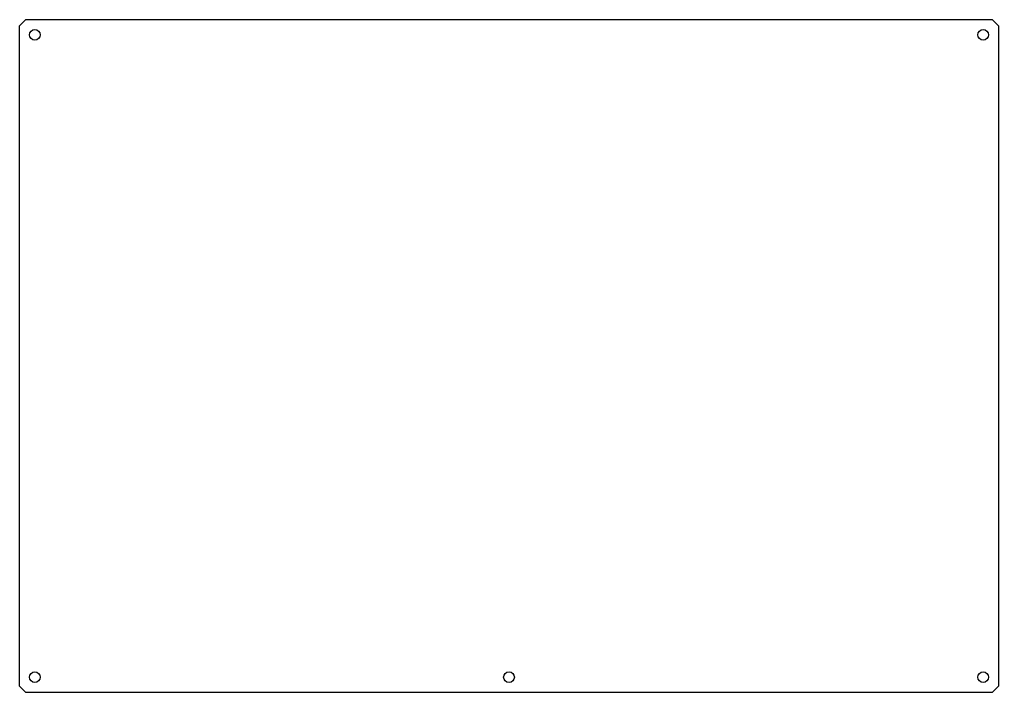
# Model space of a CAD drawing. Extents: x -160 to 160, y -110 to 110.
import ezdxf

# ---------------------------------------------------------------- set-up
doc = ezdxf.new("R2010")
doc.units = 0
doc.layers.get('0').update_dxf_attribs({"linetype": 'continuous'})

# ---------------------------------------------------------------- blocks, each defined once
blk = doc.blocks.new('CHAMFER')
at = {"color": 0}
for p, q in [((-158, 110), (-160, 108)), ((-158, 110), (158, 110)), ((158, 110), (160, 108)), ((-160, -108), (-160, 108)), ((160, 108), (160, -108)), ((-160, -108), (-158, -110)), ((160, -108), (158, -110)), ((158, -110), (-158, -110))]:
    blk.add_line(p, q, dxfattribs=at)
for centre in [(-155, 105), (155, 105), (-155, -105), (0, -105), (155, -105)]:
    blk.add_circle(centre, 1.75, dxfattribs=at)

msp = doc.modelspace()

# ---------------------------------------------------------------- block references
at = {"color": 0}
msp.add_blockref('CHAMFER', (0, 0), dxfattribs=at)

doc.saveas('drawing.dxf')
